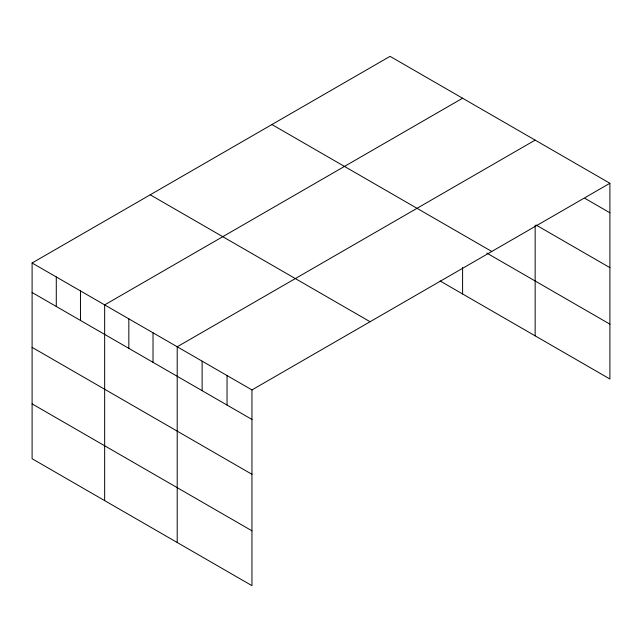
<?xml version="1.0" encoding="UTF-8"?>
<svg xmlns="http://www.w3.org/2000/svg" width="642" height="642" viewBox="0 0 642 642"><rect width="100%" height="100%" fill="white"/><g stroke="black" fill="none" stroke-linecap="round" stroke-linejoin="round"><path stroke-width="0.96" d="M32.1 262.995L251.953 389.927L251.953 585.656L32.1 458.725L32.1 262.995L390.047 56.344L609.9 183.275L609.9 379.005L440.139 280.995M462.593 98.226L104.654 304.886L104.654 500.616M535.147 140.117L177.208 346.776L177.208 542.506M251.953 389.927L609.9 183.275M584.982 198.402L609.9 212.791M536.006 224.981L609.9 267.642M271.919 124.54L491.78 251.471M486.78 253.068L609.9 324.154M150.22 194.799L370.081 321.73M32.1 292.511L251.953 419.451M32.1 347.362L251.953 474.294M32.1 403.874L251.953 530.814M535.147 225.454L535.147 335.846M462.593 267.513L462.593 293.956M227.043 375.546L227.043 405.062M202.126 361.157L202.126 390.673M153.021 332.813L153.021 362.329M128.833 318.849L128.833 348.365M80.467 290.922L80.467 320.438M56.287 276.959L56.287 306.475"/></g></svg>
